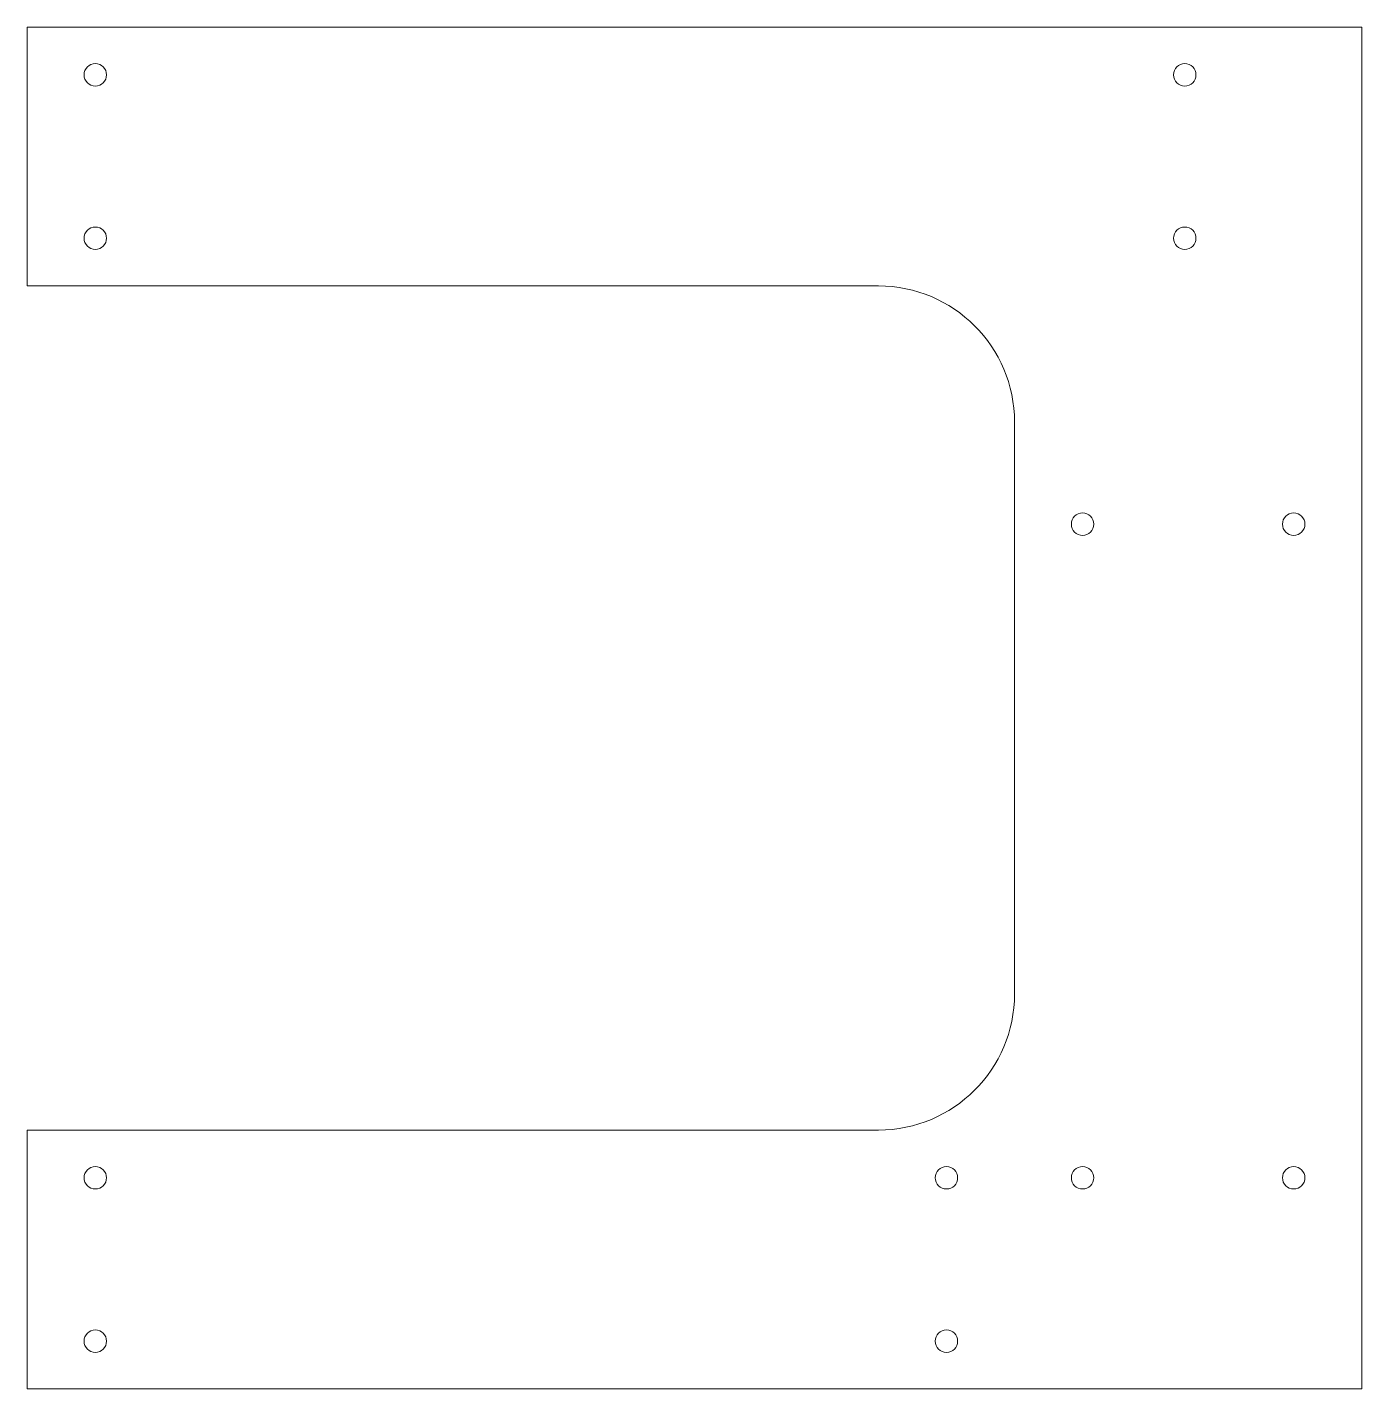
# Model space of a CAD drawing. Header units: millimetres. Extents: x -98 to 98, y -100 to 100.
import ezdxf

# ---------------------------------------------------------------- set-up
doc = ezdxf.new("R2010")
doc.units = ezdxf.units.MM

msp = doc.modelspace()

# ---------------------------------------------------------------- linework, layer by layer
at = {"color": 7, "linetype": 'Continuous', "lineweight": 15}
for p, q in [((98, 100), (-98, 100)), ((-98, 100), (-98, 62)), ((98, -100), (98, 100)), ((-98, 62), (27, 62)), ((47, 42), (47, -42)), ((-98, -62), (-98, -100)), ((27, -62), (-98, -62)), ((-98, -100), (98, -100))]:
    msp.add_line(p, q, dxfattribs=at)
for centre in [(-88, 93), (72, 93), (-88, 69), (72, 69), (57, 27), (88, 27), (-88, -69), (37, -69), (57, -69), (88, -69), (-88, -93), (37, -93)]:
    msp.add_circle(centre, 1.65, dxfattribs=at)
for centre, start, end in [((27, 42), 0, 90), ((27, -42), 270, 0)]:
    msp.add_arc(centre, 20, start, end, dxfattribs=at)

doc.saveas('drawing.dxf')
